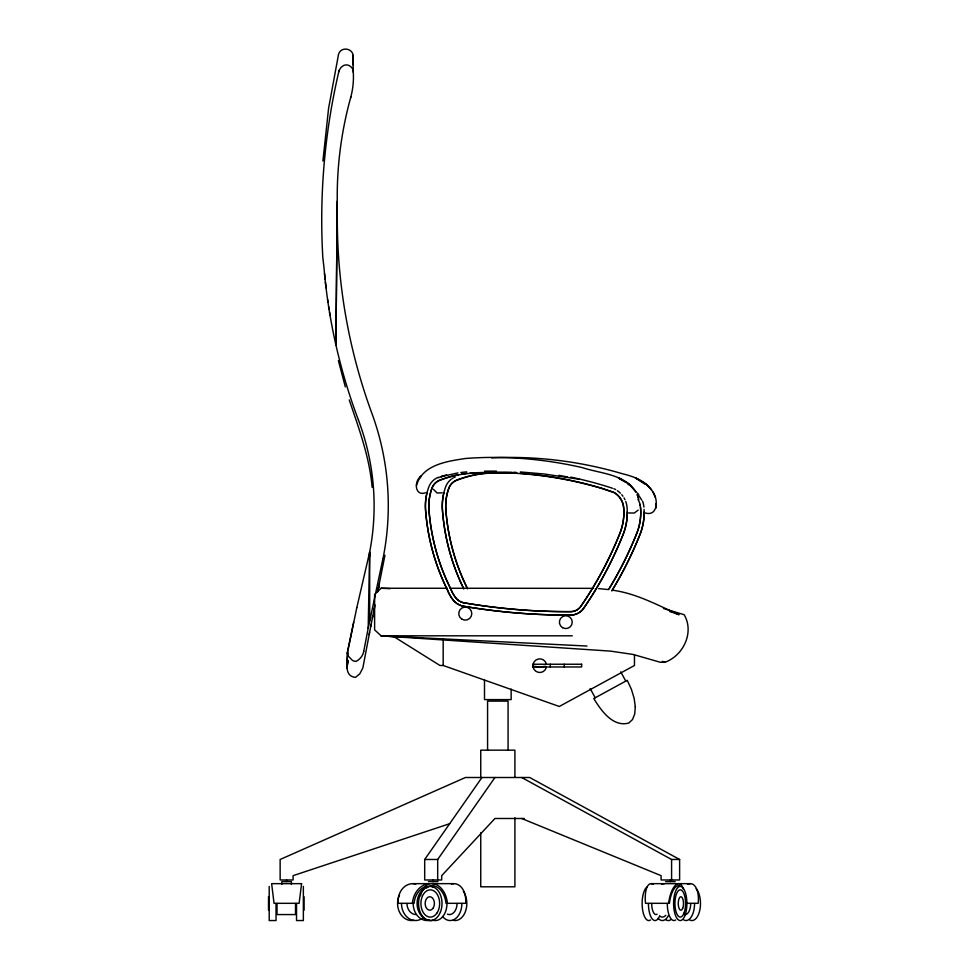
<?xml version="1.0" encoding="UTF-8"?>
<svg xmlns="http://www.w3.org/2000/svg" width="969" height="969" viewBox="0 0 969 969"><rect width="100%" height="100%" fill="white"/><g stroke="black" fill="none" stroke-linecap="round" stroke-linejoin="round"><path stroke-width="1.45" d="M371.175 624.145L362.854 667.92L359.802 673.843L355.49 677.379C343.111 676.277 347.823 660.349 347.617 652.597M350.899 96.803A371.284 370.945 10.6 0 0 337.26 201.055L335.916 344.976A568.524 568.016 10.4 0 0 358.469 420.122M645.197 512.964C657.927 516.84 658.448 499.192 652.888 491.937M347.399 652.549L346.963 668.089L347.689 661.124L347.544 662.372M363.738 651.313L368.184 628.336L369.661 552.088A242.892 242.674 10.4 0 0 358.445 420.122M369.577 556.581L369.673 552.088L356.798 607.757M322.907 161.048L328.576 108.407L338.169 56.335C339.089 44.877 355.962 47.953 352.849 59.036M384.947 555.213L377.68 591.95M352.825 55.306L353.31 72.433M369.165 634.55L369.601 632.212M347.108 666.829L348.307 660.458M370.739 626.495L372.774 616.09M372.338 618.44L374.385 608.035M368.184 628.336L382.876 558.943M373.949 610.385L375.039 605.019M356.786 607.757L347.75 651.398A8.249 8.14 -2.8 0 0 348.271 656.134L352.498 660.458A9.218 9.096 -2.8 0 0 356.168 661.355A14.608 14.414 -2.8 0 0 363.787 651.325M353.624 622.401L347.544 651.362A8.249 8.14 -2.7 0 0 347.435 653.76M379.351 583.907L377.68 591.441L378.915 586.257M416.464 485.542C422.29 464.599 447.193 461.292 465.411 458.494C504.461 455.478 543.936 458.87 582.103 467.555C600.32 473.623 624.678 473.938 636.015 491.937M533.156 665.34L533.156 666.006M524.362 818.49L494.953 818.49L441.694 875.661L441.694 879.973L424.688 879.973L424.688 859.479L481.956 777.501M437.685 879.973L437.685 859.479L494.953 777.501M419.904 477.838L421.043 476.215C413.86 480.866 414.623 496.503 425.403 492.821M419.916 477.572L421.043 476.215M638.123 510.13L634.283 513.037L628.324 512.964M375.706 593.21L381.108 588.256L447.29 588.256M374.615 594.203L374.615 629.862L381.108 635.809L610.591 651.12L633.12 654.45L660.289 662.263L664.988 662.263C683.375 655.577 694.519 632.321 684.15 614.709L663.486 608.496M438.218 477.729L446.552 474.798M442.288 492.821L437.08 493.003L433.422 489.309M449.628 823.723L293.098 875.661L293.098 879.973L280.138 879.973L280.138 859.479L465.435 777.501L529.716 777.501L679.62 859.479L679.62 879.973L661.1 879.973L661.1 875.661L521.685 818.49M443.741 475.9L440.968 476.687L457.974 472.908M545.668 666.321L539.757 666.975L533.846 666.321M460.869 472.497L466.707 471.867M491.574 457.865C535.809 455.757 580.358 461.256 622.813 473.853C635.688 476.893 650.938 483.071 655.008 497.085M484.512 471.164L496.455 471.128M450.306 588.256L593.694 588.34M394.686 636.718L381.108 635.809L572.279 635.809M634.465 655.092L634.465 665.485L559.307 706.474L443.172 665.485L439.962 665.485L392.99 636.1M424.688 859.479L437.685 859.479M521.685 777.501L671.59 859.479L679.62 859.479M428.419 881.608L437.976 881.608M665.582 881.608L675.139 881.608M413 883.655L428.673 883.655M432.053 883.655L453.831 883.655M651.035 883.655L690.425 883.655M686.609 903.314L698.189 903.314A19.816 9.823 -81.7 0 0 687.796 884.334M381.108 588.256L390.132 588.668M381.108 635.809L586.996 646.044M520.329 471.951L544.093 473.986L579.353 479.267M598.685 588.595L608.617 589.6M558.859 475.355L567.664 476.966M613.559 590.339C636.912 593.743 657.806 605.237 679.063 614.709L675.078 613.304M463.388 602.718L464.248 602.875A612.638 611.5 0.7 0 0 571.395 611.633A12.246 12.222 0.7 0 0 580.274 607.103L580.867 606.315A371.975 371.284 0.7 0 0 619.857 533.519A56.25 56.141 0.7 0 0 623.636 507.623L623.406 505.915A19.344 19.307 0.7 0 0 613.958 492.579L601.519 488.388A379.8 379.097 0.7 0 0 472.824 473.163A105.209 105.015 0.7 0 0 439.563 480.442L438.678 480.83A13.263 13.239 0.7 0 0 431.98 488.231A51.999 51.902 0.7 0 0 428.964 509.827A211.775 211.375 0.7 0 0 447.581 582.321L450.985 589.564A34.884 34.823 0.7 0 0 455.769 597.837A13.627 13.602 0.7 0 0 463.388 602.718A13.627 13.627 0 0 1 455.769 597.812A34.884 34.884 0 0 1 450.985 589.564L447.581 582.272A211.775 211.775 0 0 1 428.964 509.633A51.999 51.999 0 0 1 431.98 488.001A13.263 13.263 0 0 1 438.678 480.588L439.575 480.2A105.209 105.209 0 0 1 458.688 474.628M669.724 611.548L673.758 612.832M662.287 661.318L664.988 662.263M636.439 478.456L645.875 483.943L651.483 489.914M625.877 482.308L618.501 478.008L628.99 483.943L636.027 492.131M635.385 477.802L645.075 484.294M618.501 477.802L621.674 479.437M627.452 483.604L628.954 484.972M638.571 495.123L641.781 500.125M620.741 671.856L625.78 681.098M590.169 688.523L595.22 697.777M638.135 497.085L637.202 494.481L638.813 499.75M349.24 399.906C358.893 428.455 369.528 457.017 372.132 487.298M345.339 386.897L338.399 360.65M655.638 503.626L656.134 507.986M353.104 59.182L352.668 55.378M337.273 201.055L335.916 344.976A564.6 564.091 10.4 0 1 323.985 267.626L322.798 257.245A653.772 653.179 10.6 0 1 339.126 70.301M353.188 60.623L353.322 65.056M352.849 59.036L352.886 61.253M369.661 552.088L369.71 620.754M671.59 859.479L671.59 879.973M670.354 879.973L670.366 881.608M564.2 664.237L564.2 666.975M550.271 664.237L550.271 666.975M514.902 777.199L514.902 750.163L480.745 750.163L480.745 777.199M514.902 817.739L514.902 886.805L480.745 886.805L480.745 832.746M511.147 689.08L511.147 699.606L484.5 699.606L484.5 680.044M508.071 750.163L508.071 701.12L487.577 701.12L487.577 750.163M443.172 638.753L443.172 665.485M433.191 879.973L433.191 881.608M304.036 896.725L304.036 910.218M303.358 886.393L303.358 920.55L296.526 920.55L296.526 903.471M295.521 903.471L295.521 914.566L277.025 914.566L277.025 903.471M291.403 884.431L291.403 881.608L281.834 881.608L281.834 884.431M286.618 879.973L286.618 881.608M276.032 903.471L276.032 920.55L269.2 920.55L269.2 886.393M268.51 896.725L268.51 910.218M382.779 559.646A268.365 268.122 10.6 0 0 371.854 413.242A565.944 565.424 10.6 0 1 337.285 220.266M338.714 71.96A12.343 12.331 10.4 0 1 341.197 67.285L343.486 65.553A6.856 6.844 10.4 0 1 349.179 65.553L351.468 67.285A7.679 7.667 10.4 0 1 353.31 72.433A78.077 78.005 10.6 0 1 350.572 97.942M330.005 315.082A564.6 564.091 10.6 0 1 329.521 312.224M329.06 309.353A564.6 564.091 10.6 0 1 328.612 306.495M327.958 302.183A564.6 564.091 10.6 0 1 327.546 299.312M326.056 287.817A564.6 564.091 10.6 0 1 325.39 282.052M325.075 279.169A564.6 564.091 10.6 0 1 324.506 273.403M546.359 667.447A6.831 6.831 0 0 1 535.845 671.275A6.831 6.831 0 0 1 535.845 660.083A6.831 6.831 0 0 1 546.359 663.91M415.846 883.958A19.816 16.146 77.9 0 0 398.102 903.326L414.102 903.314A17.745 14.45 -77.5 0 1 426.13 886.308M412.406 903.314A19.816 16.146 -77.5 0 1 428.673 883.728M433.531 920.296A17.079 14.026 -90 0 1 428.661 920.296M427.462 919.969A17.079 14.026 -90 0 1 417.191 905.7A17.079 14.026 -90 0 1 424.083 888.682M429.642 920.296A17.079 14.026 -90 0 1 413.169 903.471M414.042 920.296A17.079 14.026 -90 0 1 400.112 913.27A17.079 14.026 -90 0 1 399.458 894.932M422.508 918.261A17.079 14.026 -90 0 1 401.481 903.471M416.076 914.566A11.107 9.121 -90 0 1 406.956 903.471M661.984 884.334A19.816 9.835 81.9 0 1 664.48 883.655M696.214 888.682A17.079 8.539 -90 0 1 699.836 910.012A17.079 8.539 -90 0 1 689.734 919.969M694.567 903.471A17.079 8.539 -90 0 1 683.823 919.969M668.404 915.548A17.079 8.539 -90 0 1 658.096 918.261M665.776 915.281A13.639 6.819 -90 0 1 660.604 916.638M670.487 919.969A17.079 8.539 -90 0 1 666.066 919.969M690.715 903.471A11.107 5.548 -90 0 1 685.168 914.566M653.106 884.334A19.816 7.667 82.4 0 0 645.536 903.326L669.422 903.314A17.745 6.856 -82.2 0 1 680.105 886.308M668.622 903.314A19.816 7.655 -82.2 0 1 675.502 885.157A19.816 7.655 -82.2 0 1 683.411 889.421M675.672 919.969A17.079 6.65 -90 0 1 667.29 903.471M650.502 919.969A17.079 6.65 -90 0 1 642.35 907.892A17.079 6.65 -90 0 1 647.062 886.974M659.78 915.548A17.079 6.65 -90 0 1 652.525 919.254A17.079 6.65 -90 0 1 648.418 903.471M657.115 914.191A11.107 4.324 -90 0 1 651.677 903.471M420.558 895.792A19.816 13.505 80.4 0 1 434.742 884.043A19.816 13.505 80.4 0 1 447.424 903.326M426.348 888.076A17.745 12.1 80.4 0 1 446.006 903.326L465.629 903.314A19.816 13.505 -80.1 0 0 451.433 883.958M463.4 891.395A17.079 11.737 -90 0 1 465.508 911.357A17.079 11.737 -90 0 1 453.056 920.296M461.874 903.471A17.079 11.737 -90 0 1 455.091 918.951A17.079 11.737 -90 0 1 442.591 916.553M446.975 903.471A17.079 11.737 -90 0 1 433.204 920.296M432.21 886.974A17.079 11.737 -90 0 1 434.221 886.453M457.041 903.471A11.107 7.631 -90 0 1 447.436 914.191M640.521 507.429A56.25 56.25 0 0 1 636.73 533.362A371.975 371.975 0 0 1 608.98 588.934A371.975 371.284 0.7 0 0 636.73 533.519A56.25 56.141 0.7 0 0 640.521 507.623L640.291 505.709A19.344 19.344 0 0 0 637.965 499.398M511.898 472.363A379.8 379.8 0 0 0 489.708 472.908A105.209 105.209 0 0 0 456.447 480.2L455.563 480.588A13.263 13.263 0 0 0 448.865 488.001A51.999 51.999 0 0 0 445.849 509.633A211.775 211.775 0 0 0 464.454 582.272L467.482 588.655L464.454 582.272A211.775 211.375 0.7 0 1 445.837 509.827A51.999 51.902 0.7 0 1 448.853 488.231A13.263 13.239 0.7 0 1 455.563 480.83L456.447 480.442A105.209 105.015 0.7 0 1 489.708 473.163A379.8 379.097 0.7 0 1 516.332 472.678M513.376 472.375A379.8 379.8 0 0 1 516.344 472.412M463.727 588.728A215.191 215.191 0 0 1 442.433 509.876A55.451 55.451 0 0 1 445.667 486.801A16.655 16.655 0 0 1 451.106 479.352M452.051 478.662A16.655 16.655 0 0 1 453.044 478.056M454.086 477.511A16.655 16.655 0 0 1 455.151 477.039M611.899 590.715A375.548 375.548 0 0 0 639.915 534.622A59.69 59.69 0 0 0 644.082 509.415M443.935 492.627A55.451 55.342 0.7 0 0 442.433 510.069A215.191 214.791 0.7 0 0 463.727 588.764M611.899 590.751A375.548 374.858 0.7 0 0 639.915 534.767A59.69 59.581 0.7 0 0 644.155 511.947M639.915 504.268A19.344 19.307 0.7 0 1 640.279 505.915M637.275 492.979A22.759 22.759 0 0 1 638.619 494.432M642.604 501.276A22.759 22.759 0 0 1 643.913 507.078M464.248 602.863A612.638 612.638 0 0 0 571.395 611.633A12.246 12.246 0 0 0 580.274 607.078L580.867 606.291A371.975 371.975 0 0 0 619.857 533.362A56.25 56.25 0 0 0 623.648 507.429L623.406 505.709A19.344 19.344 0 0 0 613.971 492.349L601.519 488.158A379.8 379.8 0 0 0 531.957 474.35M461.498 474.132A105.209 105.209 0 0 1 467.143 473.369M469.989 473.102A105.209 105.209 0 0 1 472.836 472.908A379.8 379.8 0 0 1 495.026 472.363M496.503 472.375A379.8 379.8 0 0 1 517.204 473.126M520.159 473.32A379.8 379.8 0 0 1 529.001 474.059M427.063 492.409A55.451 55.451 0 0 0 425.561 509.876A215.191 215.191 0 0 0 447.472 589.976A38.372 38.3 0.7 0 0 453.092 599.968A17.018 16.994 0.7 0 0 463.63 606.243A616.587 616.587 0 0 0 571.553 615.049A15.674 15.649 0.7 0 0 583.653 608.29A375.548 374.858 0.7 0 0 623.031 534.767A59.69 59.581 0.7 0 0 627.04 507.272A22.759 22.711 0.7 0 0 625.732 501.482M570.644 477.123A383.215 382.501 0.7 0 1 577.948 478.698M579.401 479.037A383.215 382.501 0.7 0 1 612.469 488.243M613.886 488.703A22.759 22.711 0.7 0 1 615.654 489.611M617.338 490.677A22.759 22.711 0.7 0 1 620.39 493.209M621.747 494.662A22.759 22.711 0.7 0 1 622.958 496.237M624.036 497.896A22.759 22.711 0.7 0 1 624.957 499.653M438.267 477.293A16.655 16.63 0.7 0 0 428.782 487.032A55.451 55.342 0.7 0 0 425.561 510.069A215.191 214.791 0.7 0 0 447.472 590.012A38.372 38.372 0 0 0 453.092 599.944A17.018 17.018 0 0 0 463.63 606.231A616.587 615.436 0.7 0 0 571.553 615.049A15.674 15.674 0 0 0 583.653 608.278A375.548 375.548 0 0 0 623.043 534.622A59.69 59.69 0 0 0 627.282 511.753M635.289 706.728L634.731 713.959L632.527 719.519L628.82 723.019C612.868 727.489 601.01 710.338 593.767 698.564L627.234 680.311L631.4 689.31L634.15 698.322L635.289 706.728M301.601 883.655L299.118 903.314L274.045 903.326L271.635 883.655L301.601 883.655M581.63 664.237L532.841 664.237L532.841 666.975L581.63 666.975L581.63 664.237M684.95 915.548A17.079 6.65 -90 0 0 681.958 886.974A17.079 6.65 -90 0 0 673.818 907.892A17.079 6.65 -90 0 0 684.95 915.548M683.993 913.113A13.639 5.317 -90 0 0 681.619 890.305A13.639 5.317 -90 0 0 675.114 906.996A13.639 5.317 -90 0 0 683.993 913.113M682.733 908.244A6.747 2.628 -90 0 0 681.546 896.955A6.747 2.628 -90 0 0 678.336 905.216A6.747 2.628 -90 0 0 682.733 908.244M440.447 912.011A17.079 11.737 -90 0 0 430.284 886.393A17.079 11.737 -90 0 0 420.122 912.011A17.079 11.737 -90 0 0 440.447 912.011M436.91 913.113A13.639 9.363 -90 0 0 432.707 890.305A13.639 9.363 -90 0 0 421.236 906.996A13.639 9.363 -90 0 0 436.91 913.113M433.058 908.244A6.747 4.639 -90 0 0 430.987 896.955A6.747 4.639 -90 0 0 425.306 905.216A6.747 4.639 -90 0 0 433.058 908.244M562.541 627.67A6.42 6.42 0 0 0 572.243 622.219A6.42 6.42 0 0 0 562.674 616.55A6.42 6.42 0 0 0 562.541 627.67M461.947 619.215A6.529 6.529 0 0 0 471.806 613.668A6.529 6.529 0 0 0 462.08 607.902A6.529 6.529 0 0 0 461.947 619.215"/></g></svg>
